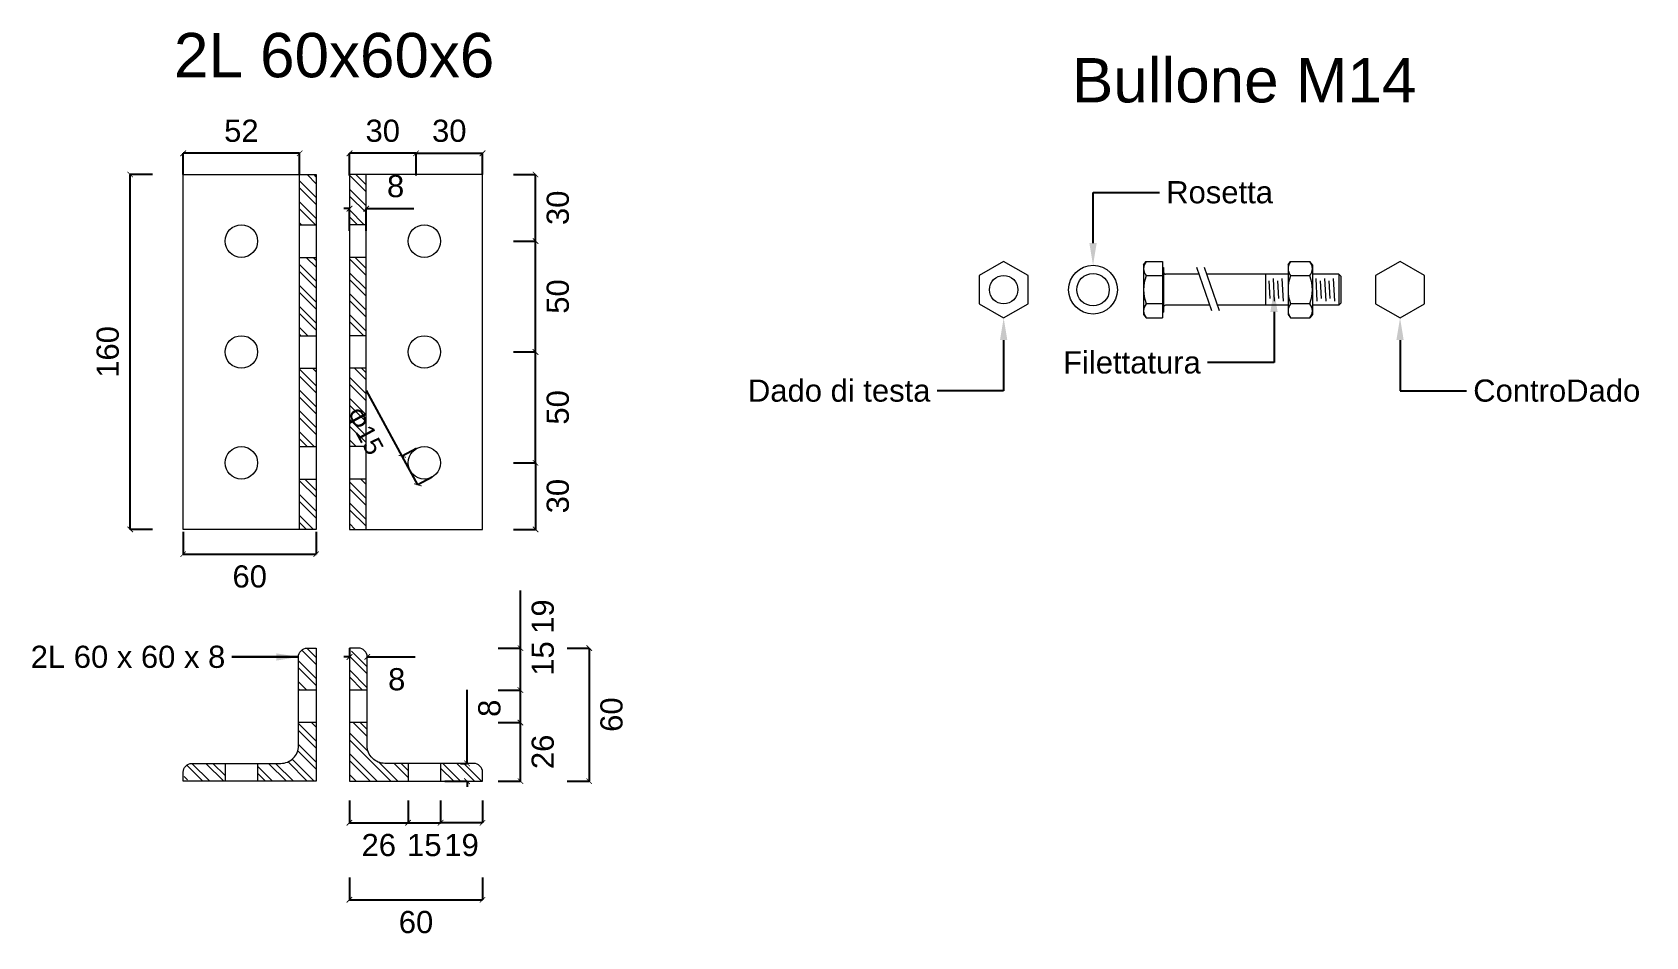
# Model space of a CAD drawing. Header units: millimetres. Extents: x 1415 to 3549, y 2194 to 4677.
# Drawn here: x 1779.697 to 1780.425, y 2310.271 to 2310.679 of the extents above; entities that cross this region are included whole.
import ezdxf
from ezdxf import colors
from ezdxf.entities.mleader import LeaderData, LeaderLine
from ezdxf.math import Vec2, Vec3

# ---------------------------------------------------------------- set-up
doc = ezdxf.new("R2010")
doc.units = ezdxf.units.MM
doc.linetypes.add('DASHDOT', pattern=[1, 0.5, -0.25, 0, -0.25])
doc.linetypes.add('TRATTO-PUNTO', pattern=[1, 0.5, -0.25, 0, -0.25])
doc.layers.get('0').update_dxf_attribs({"plot": 0})
for name, color, linetype, lineweight in [('bulloni', 170, 'Continuous', 15), ('giunti', 7, 'Continuous', 15), ('Layer4', 7, 'Continuous', 15), ('quote', 252, 'Continuous', 5)]:
    doc.layers.add(name, color=color, linetype=linetype, lineweight=lineweight)
doc.layers.add('retini', color=7, linetype='DASHDOT', lineweight=9, true_color=0x636466)
doc.styles.get("Standard").update_dxf_attribs({"font": 'arial.ttf'})
doc.dimstyles.new('quote acciaio', dxfattribs={"dimtxt": 0.01, "dimasz": 0.0025, "dimexe": 0, "dimexo": 0, "dimgap": 0.005, "dimtad": 2, "dimdec": 0, "dimlfac": 1000, "dimzin": 0, "dimdsep": 46, "dimtxsty": 'Standard', "dimblk": 'ARCHTICK', "dimcen": 0, "dimclre": 252, "dimadec": 0, "dimazin": 0, "dimtfac": 1, "dimtdec": 0, "dimtofl": 0, "dimtmove": 0, "dimatfit": 3, "dimfxl": 0.01, "dimfxlon": 1, "dimtolj": 1, "dimtzin": 0, "dimarcsym": 0})
pattern_1 = [(135, (0, 0), (-0.004714634464, -0.004714634464), []), (135, (2e-19, 0.003143), (-0.004714634464, -0.004714634464), [])]

# ---------------------------------------------------------------- blocks, each defined once
blk = doc.blocks.new('_ArchTick')
at = {"color": 0, "linetype": 'ByBlock', "const_width": 0.15}
blk.add_lwpolyline([(-0.5, -0.5), (0.5, 0.5)], dxfattribs=at)
blk = doc.blocks.new('*D444')
at = {"layer": 'Defpoints', "color": 0, "transparency": 16777216}
for p in [(1779.90015, 2310.48469), (1779.88733, 2310.45469), (1779.92404, 2310.45469)]:
    blk.add_point(p, dxfattribs=at)
at = {"layer": 'quote', "color": 252, "lineweight": -2, "transparency": 16777216}
for p, q in [((1779.91404, 2310.48469), (1779.92404, 2310.48469)), ((1779.91404, 2310.45469), (1779.92404, 2310.45469))]:
    blk.add_line(p, q, dxfattribs=at)
at = {"layer": 'quote', "color": 0, "linetype": 'Continuous', "lineweight": -2, "transparency": 16777216}
blk.add_line((1779.92404, 2310.48469), (1779.92404, 2310.45469), dxfattribs=at)
at = {"layer": 'quote', "color": 0, "lineweight": -2, "transparency": 16777216, "xscale": 0.0025, "yscale": 0.0025, "zscale": 0.0025}
for p, rotation in [((1779.92404, 2310.48469), 90), ((1779.92404, 2310.45469), 270)]:
    blk.add_blockref('_ArchTick', p, dxfattribs=dict(at, rotation=rotation))
at = {"layer": 'quote', "color": 0, "transparency": 16777216, "insert": (1779.93414, 2310.46969), "char_height": 0.01, "attachment_point": 5, "rotation": 90}
blk.add_mtext('\\A1;30', dxfattribs=at)
blk = doc.blocks.new('*D445')
at = {"layer": 'Defpoints', "color": 0, "transparency": 16777216}
for p in [(1779.90015, 2310.53469), (1779.92404, 2310.53469), (1779.90015, 2310.48469)]:
    blk.add_point(p, dxfattribs=at)
at = {"layer": 'quote', "color": 252, "lineweight": -2, "transparency": 16777216}
for p, q in [((1779.91404, 2310.53469), (1779.92404, 2310.53469)), ((1779.91404, 2310.48469), (1779.92404, 2310.48469))]:
    blk.add_line(p, q, dxfattribs=at)
at = {"layer": 'quote', "color": 0, "linetype": 'Continuous', "lineweight": -2, "transparency": 16777216}
blk.add_line((1779.92404, 2310.48469), (1779.92404, 2310.53469), dxfattribs=at)
at = {"layer": 'quote', "color": 0, "lineweight": -2, "transparency": 16777216, "xscale": 0.0025, "yscale": 0.0025, "zscale": 0.0025}
for p, rotation in [((1779.92404, 2310.53469), 90), ((1779.92404, 2310.48469), 270)]:
    blk.add_blockref('_ArchTick', p, dxfattribs=dict(at, rotation=rotation))
at = {"layer": 'quote', "color": 0, "transparency": 16777216, "insert": (1779.93414, 2310.50969), "char_height": 0.01, "attachment_point": 5, "rotation": 90}
blk.add_mtext('\\A1;50', dxfattribs=at)
blk = doc.blocks.new('*D446')
at = {"layer": 'Defpoints', "color": 0, "transparency": 16777216}
for p in [(1779.90015, 2310.58469), (1779.92404, 2310.58469), (1779.90015, 2310.53469)]:
    blk.add_point(p, dxfattribs=at)
at = {"layer": 'quote', "color": 252, "lineweight": -2, "transparency": 16777216}
for p, q in [((1779.91404, 2310.58469), (1779.92404, 2310.58469)), ((1779.91404, 2310.53469), (1779.92404, 2310.53469))]:
    blk.add_line(p, q, dxfattribs=at)
at = {"layer": 'quote', "color": 0, "linetype": 'Continuous', "lineweight": -2, "transparency": 16777216}
blk.add_line((1779.92404, 2310.53469), (1779.92404, 2310.58469), dxfattribs=at)
at = {"layer": 'quote', "color": 0, "lineweight": -2, "transparency": 16777216, "xscale": 0.0025, "yscale": 0.0025, "zscale": 0.0025}
for p, rotation in [((1779.92404, 2310.58469), 90), ((1779.92404, 2310.53469), 270)]:
    blk.add_blockref('_ArchTick', p, dxfattribs=dict(at, rotation=rotation))
at = {"layer": 'quote', "color": 0, "transparency": 16777216, "insert": (1779.93414, 2310.55969), "char_height": 0.01, "attachment_point": 5, "rotation": 90}
blk.add_mtext('\\A1;50', dxfattribs=at)
blk = doc.blocks.new('*D447')
at = {"layer": 'Defpoints', "color": 0, "transparency": 16777216}
for p in [(1779.90015, 2310.61469), (1779.92404, 2310.61469), (1779.90015, 2310.58469)]:
    blk.add_point(p, dxfattribs=at)
at = {"layer": 'quote', "color": 252, "lineweight": -2, "transparency": 16777216}
for p, q in [((1779.91404, 2310.61469), (1779.92404, 2310.61469)), ((1779.91404, 2310.58469), (1779.92404, 2310.58469))]:
    blk.add_line(p, q, dxfattribs=at)
at = {"layer": 'quote', "color": 0, "linetype": 'Continuous', "lineweight": -2, "transparency": 16777216}
blk.add_line((1779.92404, 2310.58469), (1779.92404, 2310.61469), dxfattribs=at)
at = {"layer": 'quote', "color": 0, "lineweight": -2, "transparency": 16777216, "xscale": 0.0025, "yscale": 0.0025, "zscale": 0.0025}
for p, rotation in [((1779.92404, 2310.61469), 90), ((1779.92404, 2310.58469), 270)]:
    blk.add_blockref('_ArchTick', p, dxfattribs=dict(at, rotation=rotation))
at = {"layer": 'quote', "color": 0, "transparency": 16777216, "insert": (1779.93414, 2310.59969), "char_height": 0.01, "attachment_point": 5, "rotation": 90}
blk.add_mtext('\\A1;30', dxfattribs=at)
blk = doc.blocks.new('*D448')
at = {"layer": 'Defpoints', "color": 0, "transparency": 16777216}
for p in [(1779.84015, 2310.62426), (1779.84015, 2310.58469), (1779.87015, 2310.58469)]:
    blk.add_point(p, dxfattribs=at)
at = {"layer": 'quote', "color": 252, "lineweight": -2, "transparency": 16777216}
for p, q in [((1779.84015, 2310.61426), (1779.84015, 2310.62426)), ((1779.87015, 2310.61426), (1779.87015, 2310.62426))]:
    blk.add_line(p, q, dxfattribs=at)
at = {"layer": 'quote', "color": 0, "linetype": 'Continuous', "lineweight": -2, "transparency": 16777216}
blk.add_line((1779.87015, 2310.62426), (1779.84015, 2310.62426), dxfattribs=at)
at = {"layer": 'quote', "color": 0, "lineweight": -2, "transparency": 16777216, "xscale": 0.0025, "yscale": 0.0025, "zscale": 0.0025, "rotation": 180}
blk.add_blockref('_ArchTick', (1779.84015, 2310.62426), dxfattribs=at)
at = {"layer": 'quote', "color": 0, "lineweight": -2, "transparency": 16777216, "xscale": 0.0025, "yscale": 0.0025, "zscale": 0.0025}
blk.add_blockref('_ArchTick', (1779.87015, 2310.62426), dxfattribs=at)
at = {"layer": 'quote', "color": 0, "transparency": 16777216, "insert": (1779.85515, 2310.63437), "char_height": 0.01, "attachment_point": 5}
blk.add_mtext('\\A1;30', dxfattribs=at)
blk = doc.blocks.new('*D449')
at = {"layer": 'Defpoints', "color": 0, "transparency": 16777216}
for p in [(1779.90015, 2310.62426), (1779.87015, 2310.61469), (1779.90015, 2310.61469)]:
    blk.add_point(p, dxfattribs=at)
at = {"layer": 'quote', "color": 252, "lineweight": -2, "transparency": 16777216}
for p, q in [((1779.87015, 2310.61469), (1779.87015, 2310.62426)), ((1779.90015, 2310.61469), (1779.90015, 2310.62426))]:
    blk.add_line(p, q, dxfattribs=at)
at = {"layer": 'quote', "color": 0, "linetype": 'Continuous', "lineweight": -2, "transparency": 16777216}
blk.add_line((1779.87015, 2310.62426), (1779.90015, 2310.62426), dxfattribs=at)
at = {"layer": 'quote', "color": 0, "lineweight": -2, "transparency": 16777216, "xscale": 0.0025, "yscale": 0.0025, "zscale": 0.0025, "rotation": 180}
blk.add_blockref('_ArchTick', (1779.87015, 2310.62426), dxfattribs=at)
at = {"layer": 'quote', "color": 0, "lineweight": -2, "transparency": 16777216, "xscale": 0.0025, "yscale": 0.0025, "zscale": 0.0025}
blk.add_blockref('_ArchTick', (1779.90015, 2310.62426), dxfattribs=at)
at = {"layer": 'quote', "color": 0, "transparency": 16777216, "insert": (1779.88515, 2310.63437), "char_height": 0.01, "attachment_point": 5}
blk.add_mtext('\\A1;30', dxfattribs=at)
blk = doc.blocks.new('*D453')
at = {"layer": 'Defpoints', "color": 0, "transparency": 16777216}
for p in [(1779.8704, 2310.49113), (1779.86397, 2310.48764), (1779.87741, 2310.47825)]:
    blk.add_point(p, dxfattribs=at)
at = {"layer": 'quote', "color": 0, "linetype": 'Continuous', "lineweight": -2, "transparency": 16777216}
for p, q in [((1779.86397, 2310.48764), (1779.84783, 2310.51732)), ((1779.87098, 2310.47476), (1779.86397, 2310.48764))]:
    blk.add_line(p, q, dxfattribs=at)
at = {"layer": 'quote', "color": 252, "lineweight": -2, "transparency": 16777216}
for p, q in [((1779.8704, 2310.49113), (1779.86397, 2310.48764)), ((1779.87741, 2310.47825), (1779.87098, 2310.47476))]:
    blk.add_line(p, q, dxfattribs=at)
at = {"layer": 'quote', "color": 0, "lineweight": -2, "transparency": 16777216, "xscale": 0.0025, "yscale": 0.0025, "zscale": 0.0025}
for p, rotation in [((1779.86397, 2310.48764), 118.551505204819), ((1779.87098, 2310.47476), 298.551505204819)]:
    blk.add_blockref('_ArchTick', p, dxfattribs=dict(at, rotation=rotation))
at = {"layer": 'quote', "color": 0, "transparency": 16777216, "insert": (1779.84701, 2310.49906), "char_height": 0.01, "attachment_point": 5, "rotation": 298.55151}
blk.add_mtext('\\A1;{\\H0.83333x;Φ15}', dxfattribs=at)
blk = doc.blocks.new('*D450')
at = {"layer": 'Defpoints', "color": 0, "transparency": 16777216}
for p in [(1779.74127, 2310.61469), (1779.76515, 2310.61469), (1779.76515, 2310.45469)]:
    blk.add_point(p, dxfattribs=at)
at = {"layer": 'quote', "color": 252, "lineweight": -2, "transparency": 16777216}
for p, q in [((1779.75127, 2310.61469), (1779.74127, 2310.61469)), ((1779.75127, 2310.45469), (1779.74127, 2310.45469))]:
    blk.add_line(p, q, dxfattribs=at)
at = {"layer": 'quote', "color": 0, "linetype": 'Continuous', "lineweight": -2, "transparency": 16777216}
blk.add_line((1779.74127, 2310.45469), (1779.74127, 2310.61469), dxfattribs=at)
at = {"layer": 'quote', "color": 0, "lineweight": -2, "transparency": 16777216, "xscale": 0.0025, "yscale": 0.0025, "zscale": 0.0025}
for p, rotation in [((1779.74127, 2310.61469), 90), ((1779.74127, 2310.45469), 270)]:
    blk.add_blockref('_ArchTick', p, dxfattribs=dict(at, rotation=rotation))
at = {"layer": 'quote', "color": 0, "transparency": 16777216, "insert": (1779.73116, 2310.53469), "char_height": 0.01, "attachment_point": 5, "rotation": 90}
blk.add_mtext('\\A1;160', dxfattribs=at)
blk = doc.blocks.new('*D451')
at = {"layer": 'Defpoints', "color": 0, "transparency": 16777216}
for p in [(1779.84765, 2310.59932), (1779.84015, 2310.58469), (1779.84765, 2310.58469)]:
    blk.add_point(p, dxfattribs=at)
at = {"layer": 'quote', "color": 0, "linetype": 'Continuous', "lineweight": -2, "transparency": 16777216}
for p, q in [((1779.84015, 2310.59932), (1779.83765, 2310.59932)), ((1779.84765, 2310.59932), (1779.86924, 2310.59932))]:
    blk.add_line(p, q, dxfattribs=at)
at = {"layer": 'quote', "color": 252, "lineweight": -2, "transparency": 16777216}
for p, q in [((1779.84015, 2310.58932), (1779.84015, 2310.59932)), ((1779.84765, 2310.58932), (1779.84765, 2310.59932))]:
    blk.add_line(p, q, dxfattribs=at)
at = {"layer": 'quote', "color": 0, "lineweight": -2, "transparency": 16777216, "xscale": 0.0025, "yscale": 0.0025, "zscale": 0.0025}
blk.add_blockref('_ArchTick', (1779.84015, 2310.59932), dxfattribs=at)
at = {"layer": 'quote', "color": 0, "lineweight": -2, "transparency": 16777216, "xscale": 0.0025, "yscale": 0.0025, "zscale": 0.0025, "rotation": 180}
blk.add_blockref('_ArchTick', (1779.84765, 2310.59932), dxfattribs=at)
at = {"layer": 'quote', "color": 0, "transparency": 16777216, "insert": (1779.86095, 2310.60942), "char_height": 0.01, "attachment_point": 5}
blk.add_mtext('\\A1;8', dxfattribs=at)
blk = doc.blocks.new('*D452')
at = {"layer": 'Defpoints', "color": 0, "transparency": 16777216}
for p in [(1779.76515, 2310.62426), (1779.76515, 2310.61469), (1779.81765, 2310.61469)]:
    blk.add_point(p, dxfattribs=at)
at = {"layer": 'quote', "color": 252, "lineweight": -2, "transparency": 16777216}
for p, q in [((1779.76515, 2310.61469), (1779.76515, 2310.62426)), ((1779.81765, 2310.61469), (1779.81765, 2310.62426))]:
    blk.add_line(p, q, dxfattribs=at)
at = {"layer": 'quote', "color": 0, "linetype": 'Continuous', "lineweight": -2, "transparency": 16777216}
blk.add_line((1779.81765, 2310.62426), (1779.76515, 2310.62426), dxfattribs=at)
at = {"layer": 'quote', "color": 0, "lineweight": -2, "transparency": 16777216, "xscale": 0.0025, "yscale": 0.0025, "zscale": 0.0025, "rotation": 180}
blk.add_blockref('_ArchTick', (1779.76515, 2310.62426), dxfattribs=at)
at = {"layer": 'quote', "color": 0, "lineweight": -2, "transparency": 16777216, "xscale": 0.0025, "yscale": 0.0025, "zscale": 0.0025}
blk.add_blockref('_ArchTick', (1779.81765, 2310.62426), dxfattribs=at)
at = {"layer": 'quote', "color": 0, "transparency": 16777216, "insert": (1779.7914, 2310.63437), "char_height": 0.01, "attachment_point": 5}
blk.add_mtext('\\A1;52', dxfattribs=at)
blk = doc.blocks.new('*D458')
at = {"layer": 'Defpoints', "color": 0, "transparency": 16777216}
for p in [(1779.76515, 2310.45469), (1779.82515, 2310.45469), (1779.82515, 2310.44351)]:
    blk.add_point(p, dxfattribs=at)
at = {"layer": 'quote', "color": 252, "lineweight": -2, "transparency": 16777216}
for p, q in [((1779.76515, 2310.45351), (1779.76515, 2310.44351)), ((1779.82515, 2310.45351), (1779.82515, 2310.44351))]:
    blk.add_line(p, q, dxfattribs=at)
at = {"layer": 'quote', "color": 0, "linetype": 'Continuous', "lineweight": -2, "transparency": 16777216}
blk.add_line((1779.76515, 2310.44351), (1779.82515, 2310.44351), dxfattribs=at)
at = {"layer": 'quote', "color": 0, "lineweight": -2, "transparency": 16777216, "xscale": 0.0025, "yscale": 0.0025, "zscale": 0.0025, "rotation": 180}
blk.add_blockref('_ArchTick', (1779.76515, 2310.44351), dxfattribs=at)
at = {"layer": 'quote', "color": 0, "lineweight": -2, "transparency": 16777216, "xscale": 0.0025, "yscale": 0.0025, "zscale": 0.0025}
blk.add_blockref('_ArchTick', (1779.82515, 2310.44351), dxfattribs=at)
at = {"layer": 'quote', "color": 0, "transparency": 16777216, "insert": (1779.79515, 2310.4334), "char_height": 0.01, "attachment_point": 5}
blk.add_mtext('\\A1;60', dxfattribs=at)
blk = doc.blocks.new('*D459')
at = {"layer": 'Defpoints', "color": 0, "transparency": 16777216}
for p in [(1779.89017, 2310.34915), (1779.89317, 2310.34915), (1779.87015, 2310.34115)]:
    blk.add_point(p, dxfattribs=at)
at = {"layer": 'quote', "color": 0, "linetype": 'Continuous', "lineweight": -2, "transparency": 16777216}
for p, q in [((1779.89317, 2310.34915), (1779.89317, 2310.38232)), ((1779.89317, 2310.34115), (1779.89317, 2310.33865))]:
    blk.add_line(p, q, dxfattribs=at)
at = {"layer": 'quote', "color": 252, "lineweight": -2, "transparency": 16777216}
for p, q in [((1779.89017, 2310.34915), (1779.89317, 2310.34915)), ((1779.88317, 2310.34115), (1779.89317, 2310.34115))]:
    blk.add_line(p, q, dxfattribs=at)
at = {"layer": 'quote', "color": 0, "lineweight": -2, "transparency": 16777216, "xscale": 0.0025, "yscale": 0.0025, "zscale": 0.0025}
for p, rotation in [((1779.89317, 2310.34915), 270), ((1779.89317, 2310.34115), 90)]:
    blk.add_blockref('_ArchTick', p, dxfattribs=dict(at, rotation=rotation))
at = {"layer": 'quote', "color": 0, "transparency": 16777216, "insert": (1779.90327, 2310.37402), "char_height": 0.01, "attachment_point": 5, "rotation": 90}
blk.add_mtext('\\A1;8', dxfattribs=at)
blk = doc.blocks.new('*D460')
at = {"layer": 'Defpoints', "color": 0, "transparency": 16777216}
for p in [(1779.84015, 2310.40115), (1779.84015, 2310.34115), (1779.94824, 2310.34115)]:
    blk.add_point(p, dxfattribs=at)
at = {"layer": 'quote', "color": 252, "lineweight": -2, "transparency": 16777216}
for p, q in [((1779.93824, 2310.40115), (1779.94824, 2310.40115)), ((1779.93824, 2310.34115), (1779.94824, 2310.34115))]:
    blk.add_line(p, q, dxfattribs=at)
at = {"layer": 'quote', "color": 0, "linetype": 'Continuous', "lineweight": -2, "transparency": 16777216}
blk.add_line((1779.94824, 2310.40115), (1779.94824, 2310.34115), dxfattribs=at)
at = {"layer": 'quote', "color": 0, "lineweight": -2, "transparency": 16777216, "xscale": 0.0025, "yscale": 0.0025, "zscale": 0.0025}
for p, rotation in [((1779.94824, 2310.40115), 90), ((1779.94824, 2310.34115), 270)]:
    blk.add_blockref('_ArchTick', p, dxfattribs=dict(at, rotation=rotation))
at = {"layer": 'quote', "color": 0, "transparency": 16777216, "insert": (1779.95835, 2310.37115), "char_height": 0.01, "attachment_point": 5, "rotation": 90}
blk.add_mtext('\\A1;60', dxfattribs=at)
blk = doc.blocks.new('*D454')
at = {"layer": 'Defpoints', "color": 0, "transparency": 16777216}
for p in [(1779.84015, 2310.34115), (1779.90015, 2310.34115), (1779.90015, 2310.28766)]:
    blk.add_point(p, dxfattribs=at)
at = {"layer": 'quote', "color": 252, "lineweight": -2, "transparency": 16777216}
for p, q in [((1779.84015, 2310.29766), (1779.84015, 2310.28766)), ((1779.90015, 2310.29766), (1779.90015, 2310.28766))]:
    blk.add_line(p, q, dxfattribs=at)
at = {"layer": 'quote', "color": 0, "linetype": 'Continuous', "lineweight": -2, "transparency": 16777216}
blk.add_line((1779.84015, 2310.28766), (1779.90015, 2310.28766), dxfattribs=at)
at = {"layer": 'quote', "color": 0, "lineweight": -2, "transparency": 16777216, "xscale": 0.0025, "yscale": 0.0025, "zscale": 0.0025, "rotation": 180}
blk.add_blockref('_ArchTick', (1779.84015, 2310.28766), dxfattribs=at)
at = {"layer": 'quote', "color": 0, "lineweight": -2, "transparency": 16777216, "xscale": 0.0025, "yscale": 0.0025, "zscale": 0.0025}
blk.add_blockref('_ArchTick', (1779.90015, 2310.28766), dxfattribs=at)
at = {"layer": 'quote', "color": 0, "transparency": 16777216, "insert": (1779.87015, 2310.27755), "char_height": 0.01, "attachment_point": 5}
blk.add_mtext('\\A1;60', dxfattribs=at)
blk = doc.blocks.new('*D461')
at = {"layer": 'Defpoints', "color": 0, "transparency": 16777216}
for p in [(1779.84015, 2310.40115), (1779.84815, 2310.39715), (1779.84815, 2310.39715)]:
    blk.add_point(p, dxfattribs=at)
at = {"layer": 'quote', "color": 252, "lineweight": -2, "transparency": 16777216}
blk.add_line((1779.84015, 2310.40115), (1779.84015, 2310.39715), dxfattribs=at)
at = {"layer": 'quote', "color": 0, "linetype": 'Continuous', "lineweight": -2, "transparency": 16777216}
for p, q in [((1779.84015, 2310.39715), (1779.83765, 2310.39715)), ((1779.84815, 2310.39715), (1779.86974, 2310.39715))]:
    blk.add_line(p, q, dxfattribs=at)
at = {"layer": 'quote', "color": 0, "lineweight": -2, "transparency": 16777216, "xscale": 0.0025, "yscale": 0.0025, "zscale": 0.0025}
blk.add_blockref('_ArchTick', (1779.84015, 2310.39715), dxfattribs=at)
at = {"layer": 'quote', "color": 0, "lineweight": -2, "transparency": 16777216, "xscale": 0.0025, "yscale": 0.0025, "zscale": 0.0025, "rotation": 180}
blk.add_blockref('_ArchTick', (1779.84815, 2310.39715), dxfattribs=at)
at = {"layer": 'quote', "color": 0, "transparency": 16777216, "insert": (1779.86145, 2310.38704), "char_height": 0.01, "attachment_point": 5}
blk.add_mtext('\\A1;8', dxfattribs=at)
blk = doc.blocks.new('*D455')
at = {"layer": 'Defpoints', "color": 0, "transparency": 16777216}
for p in [(1779.84015, 2310.34115), (1779.86657, 2310.33426), (1779.86657, 2310.32238)]:
    blk.add_point(p, dxfattribs=at)
at = {"layer": 'quote', "color": 252, "lineweight": -2, "transparency": 16777216}
for p, q in [((1779.84015, 2310.33238), (1779.84015, 2310.32238)), ((1779.86657, 2310.33238), (1779.86657, 2310.32238))]:
    blk.add_line(p, q, dxfattribs=at)
at = {"layer": 'quote', "color": 0, "linetype": 'Continuous', "lineweight": -2, "transparency": 16777216}
blk.add_line((1779.84015, 2310.32238), (1779.86657, 2310.32238), dxfattribs=at)
at = {"layer": 'quote', "color": 0, "lineweight": -2, "transparency": 16777216, "xscale": 0.0025, "yscale": 0.0025, "zscale": 0.0025, "rotation": 180}
blk.add_blockref('_ArchTick', (1779.84015, 2310.32238), dxfattribs=at)
at = {"layer": 'quote', "color": 0, "lineweight": -2, "transparency": 16777216, "xscale": 0.0025, "yscale": 0.0025, "zscale": 0.0025}
blk.add_blockref('_ArchTick', (1779.86657, 2310.32238), dxfattribs=at)
at = {"layer": 'quote', "color": 0, "transparency": 16777216, "insert": (1779.85336, 2310.31228), "char_height": 0.01, "attachment_point": 5}
blk.add_mtext('\\A1;26', dxfattribs=at)
blk = doc.blocks.new('*D456')
at = {"layer": 'Defpoints', "color": 0, "transparency": 16777216}
for p in [(1779.90015, 2310.34115), (1779.88123, 2310.33426), (1779.88123, 2310.32238)]:
    blk.add_point(p, dxfattribs=at)
at = {"layer": 'quote', "color": 252, "lineweight": -2, "transparency": 16777216}
for p, q in [((1779.88123, 2310.33238), (1779.88123, 2310.32238)), ((1779.90015, 2310.33238), (1779.90015, 2310.32238))]:
    blk.add_line(p, q, dxfattribs=at)
at = {"layer": 'quote', "color": 0, "linetype": 'Continuous', "lineweight": -2, "transparency": 16777216}
blk.add_line((1779.90015, 2310.32238), (1779.88123, 2310.32238), dxfattribs=at)
at = {"layer": 'quote', "color": 0, "lineweight": -2, "transparency": 16777216, "xscale": 0.0025, "yscale": 0.0025, "zscale": 0.0025, "rotation": 180}
blk.add_blockref('_ArchTick', (1779.88123, 2310.32238), dxfattribs=at)
at = {"layer": 'quote', "color": 0, "lineweight": -2, "transparency": 16777216, "xscale": 0.0025, "yscale": 0.0025, "zscale": 0.0025}
blk.add_blockref('_ArchTick', (1779.90015, 2310.32238), dxfattribs=at)
at = {"layer": 'quote', "color": 0, "transparency": 16777216, "insert": (1779.89069, 2310.31228), "char_height": 0.01, "attachment_point": 5}
blk.add_mtext('\\A1;19', dxfattribs=at)
blk = doc.blocks.new('*D457')
at = {"layer": 'Defpoints', "color": 0, "transparency": 16777216}
for p in [(1779.86657, 2310.34115), (1779.88123, 2310.34115), (1779.88123, 2310.32238)]:
    blk.add_point(p, dxfattribs=at)
at = {"layer": 'quote', "color": 252, "lineweight": -2, "transparency": 16777216}
for p, q in [((1779.86657, 2310.33238), (1779.86657, 2310.32238)), ((1779.88123, 2310.33238), (1779.88123, 2310.32238))]:
    blk.add_line(p, q, dxfattribs=at)
at = {"layer": 'quote', "color": 0, "linetype": 'Continuous', "lineweight": -2, "transparency": 16777216}
blk.add_line((1779.86657, 2310.32238), (1779.88123, 2310.32238), dxfattribs=at)
at = {"layer": 'quote', "color": 0, "lineweight": -2, "transparency": 16777216, "xscale": 0.0025, "yscale": 0.0025, "zscale": 0.0025, "rotation": 180}
blk.add_blockref('_ArchTick', (1779.86657, 2310.32238), dxfattribs=at)
at = {"layer": 'quote', "color": 0, "lineweight": -2, "transparency": 16777216, "xscale": 0.0025, "yscale": 0.0025, "zscale": 0.0025}
blk.add_blockref('_ArchTick', (1779.88123, 2310.32238), dxfattribs=at)
at = {"layer": 'quote', "color": 0, "transparency": 16777216, "insert": (1779.8739, 2310.31228), "char_height": 0.01, "attachment_point": 5}
blk.add_mtext('\\A1;15', dxfattribs=at)
blk = doc.blocks.new('*D462')
at = {"layer": 'Defpoints', "color": 0, "transparency": 16777216}
for p in [(1779.84015, 2310.36756), (1779.91725, 2310.36756), (1779.84015, 2310.34115)]:
    blk.add_point(p, dxfattribs=at)
at = {"layer": 'quote', "color": 252, "lineweight": -2, "transparency": 16777216}
for p, q in [((1779.90725, 2310.36756), (1779.91725, 2310.36756)), ((1779.90725, 2310.34115), (1779.91725, 2310.34115))]:
    blk.add_line(p, q, dxfattribs=at)
at = {"layer": 'quote', "color": 0, "linetype": 'Continuous', "lineweight": -2, "transparency": 16777216}
blk.add_line((1779.91725, 2310.34115), (1779.91725, 2310.36756), dxfattribs=at)
at = {"layer": 'quote', "color": 0, "lineweight": -2, "transparency": 16777216, "xscale": 0.0025, "yscale": 0.0025, "zscale": 0.0025}
for p, rotation in [((1779.91725, 2310.36756), 90), ((1779.91725, 2310.34115), 270)]:
    blk.add_blockref('_ArchTick', p, dxfattribs=dict(at, rotation=rotation))
at = {"layer": 'quote', "color": 0, "transparency": 16777216, "insert": (1779.92735, 2310.35435), "char_height": 0.01, "attachment_point": 5, "rotation": 90}
blk.add_mtext('\\A1;26', dxfattribs=at)
blk = doc.blocks.new('*D463')
at = {"layer": 'Defpoints', "color": 0, "transparency": 16777216}
for p in [(1779.84815, 2310.38223), (1779.91725, 2310.38223), (1779.84815, 2310.36756)]:
    blk.add_point(p, dxfattribs=at)
at = {"layer": 'quote', "color": 0, "linetype": 'Continuous', "lineweight": -2, "transparency": 16777216}
for p, q in [((1779.91725, 2310.38223), (1779.91725, 2310.40819)), ((1779.91725, 2310.36756), (1779.91725, 2310.38223))]:
    blk.add_line(p, q, dxfattribs=at)
at = {"layer": 'quote', "color": 252, "lineweight": -2, "transparency": 16777216}
for p, q in [((1779.90725, 2310.38223), (1779.91725, 2310.38223)), ((1779.90725, 2310.36756), (1779.91725, 2310.36756))]:
    blk.add_line(p, q, dxfattribs=at)
at = {"layer": 'quote', "color": 0, "lineweight": -2, "transparency": 16777216, "xscale": 0.0025, "yscale": 0.0025, "zscale": 0.0025}
for p, rotation in [((1779.91725, 2310.38223), 90), ((1779.91725, 2310.36756), 270)]:
    blk.add_blockref('_ArchTick', p, dxfattribs=dict(at, rotation=rotation))
at = {"layer": 'quote', "color": 0, "transparency": 16777216, "insert": (1779.92735, 2310.39646), "char_height": 0.01, "attachment_point": 5, "rotation": 90}
blk.add_mtext('\\A1;15', dxfattribs=at)
blk = doc.blocks.new('*D464')
at = {"layer": 'Defpoints', "color": 0, "transparency": 16777216}
for p in [(1779.84015, 2310.40115), (1779.91725, 2310.40115), (1779.84015, 2310.38223)]:
    blk.add_point(p, dxfattribs=at)
at = {"layer": 'quote', "color": 0, "linetype": 'Continuous', "lineweight": -2, "transparency": 16777216}
for p, q in [((1779.91725, 2310.40115), (1779.91725, 2310.42705)), ((1779.91725, 2310.38223), (1779.91725, 2310.40115))]:
    blk.add_line(p, q, dxfattribs=at)
at = {"layer": 'quote', "color": 252, "lineweight": -2, "transparency": 16777216}
for p, q in [((1779.90725, 2310.40115), (1779.91725, 2310.40115)), ((1779.90725, 2310.38223), (1779.91725, 2310.38223))]:
    blk.add_line(p, q, dxfattribs=at)
at = {"layer": 'quote', "color": 0, "lineweight": -2, "transparency": 16777216, "xscale": 0.0025, "yscale": 0.0025, "zscale": 0.0025}
for p, rotation in [((1779.91725, 2310.40115), 90), ((1779.91725, 2310.38223), 270)]:
    blk.add_blockref('_ArchTick', p, dxfattribs=dict(at, rotation=rotation))
at = {"layer": 'quote', "color": 0, "transparency": 16777216, "insert": (1779.92735, 2310.41535), "char_height": 0.01, "attachment_point": 5, "rotation": 90}
blk.add_mtext('\\A1;19', dxfattribs=at)

msp = doc.modelspace()

# ---------------------------------------------------------------- hatches: boundary and pattern name
at = {"layer": 'retini'}
h = msp.add_hatch(dxfattribs=at)
h.set_pattern_fill('ANSI32', color=256, scale=0.0007, angle=90)
h.set_pattern_definition(pattern_1)
h.paths.add_polyline_path([(1779.82515, 2310.61469), (1779.81765, 2310.61469), (1779.81765, 2310.59203), (1779.82515, 2310.59203)])
h.paths.add_polyline_path([(1779.81765, 2310.54203), (1779.82515, 2310.54203), (1779.82515, 2310.57736), (1779.81765, 2310.57736)])
h.paths.add_polyline_path([(1779.81765, 2310.45469), (1779.82515, 2310.45469), (1779.82515, 2310.47736), (1779.81765, 2310.47736)])
h.paths.add_polyline_path([(1779.82515, 2310.52736), (1779.81765, 2310.52736), (1779.81765, 2310.49203), (1779.82515, 2310.49203)])
h = msp.add_hatch(dxfattribs=at)
h.set_pattern_fill('ANSI32', color=256, scale=0.0007, angle=90)
h.set_pattern_definition(pattern_1)
h.paths.add_polyline_path([(1779.84765, 2310.61469), (1779.84015, 2310.61469), (1779.84015, 2310.59203), (1779.84765, 2310.59203)])
h = msp.add_hatch(dxfattribs=at)
h.set_pattern_fill('ANSI32', color=256, scale=0.0007, angle=90)
h.set_pattern_definition(pattern_1)
h.paths.add_polyline_path([(1779.84015, 2310.45469), (1779.84765, 2310.45469), (1779.84765, 2310.47736), (1779.84015, 2310.47736)])
h.paths.add_polyline_path([(1779.84765, 2310.52736), (1779.84015, 2310.52736), (1779.84015, 2310.49203), (1779.84765, 2310.49203)])
h.paths.add_polyline_path([(1779.84765, 2310.57736), (1779.84015, 2310.57736), (1779.84015, 2310.54203), (1779.84765, 2310.54203)])
h = msp.add_hatch(dxfattribs=at)
h.set_pattern_fill('ANSI32', color=256, scale=0.0007, angle=90)
h.set_pattern_definition(pattern_1)
h.paths.add_polyline_path([(1779.82515, 2310.36756), (1779.81715, 2310.36756), (1779.81715, 2310.35715, -0.414214), (1779.80915, 2310.34915), (1779.79873, 2310.34915), (1779.79873, 2310.34115), (1779.82515, 2310.34115)])
h.paths.add_polyline_path([(1779.78407, 2310.34115), (1779.78407, 2310.34915), (1779.76915, 2310.34915, 1), (1779.76915, 2310.34115)])
h.paths.add_polyline_path([(1779.82515, 2310.38223), (1779.82515, 2310.39715, 1), (1779.81715, 2310.39715), (1779.81715, 2310.38223)])
h.paths.add_polyline_path([(1779.84815, 2310.38223), (1779.84815, 2310.39715, 1), (1779.84015, 2310.39715), (1779.84015, 2310.38223)], flags=17)
h.paths.add_polyline_path([(1779.86657, 2310.34915), (1779.85615, 2310.34915, -0.414214), (1779.84815, 2310.35715), (1779.84815, 2310.36756), (1779.84015, 2310.36756), (1779.84015, 2310.34115), (1779.86657, 2310.34115)], flags=17)
h.paths.add_polyline_path([(1779.89211, 2310.33366), (1779.90488, 2310.33366), (1779.90488, 2310.35427), (1779.89211, 2310.35427)], flags=9)
h = msp.add_hatch(dxfattribs=at)
h.set_pattern_fill('ANSI32', color=256, scale=0.0007, angle=90)
h.set_pattern_definition(pattern_1)
h.paths.add_polyline_path([(1779.88123, 2310.34915), (1779.88123, 2310.34115), (1779.90015, 2310.34115), (1779.90015, 2310.34515, 0.414214), (1779.89615, 2310.34915)])
h.paths.add_polyline_path([(1779.91365, 2310.36766), (1779.91365, 2310.38043), (1779.89304, 2310.38043), (1779.89304, 2310.36766)], flags=9)

# ---------------------------------------------------------------- linework, layer by layer
at = {"layer": 'bulloni'}
for p, q in [((1780.19826, 2310.57395), (1780.19942, 2310.57547)), ((1780.19826, 2310.57395), (1780.19826, 2310.55158)), ((1780.19942, 2310.57547), (1780.20681, 2310.57547)), ((1780.19942, 2310.56912), (1780.20681, 2310.56912)), ((1780.20681, 2310.57547), (1780.20681, 2310.55006)), ((1780.20681, 2310.57285), (1780.20726, 2310.57285)), ((1780.20726, 2310.57285), (1780.20726, 2310.55268)), ((1780.22315, 2310.56977), (1780.20818, 2310.56977)), ((1780.26338, 2310.56977), (1780.22669, 2310.56977)), ((1780.25326, 2310.56977), (1780.25326, 2310.55577)), ((1780.26338, 2310.57395), (1780.26453, 2310.57547)), ((1780.26338, 2310.57395), (1780.26338, 2310.55158)), ((1780.26453, 2310.57547), (1780.27323, 2310.57547)), ((1780.26453, 2310.56912), (1780.27323, 2310.56912)), ((1780.27438, 2310.57395), (1780.27323, 2310.57547)), ((1780.27438, 2310.57395), (1780.27438, 2310.55158)), ((1780.28635, 2310.56977), (1780.27438, 2310.56977)), ((1780.28635, 2310.56977), (1780.28726, 2310.56885)), ((1780.28635, 2310.56971), (1780.28635, 2310.55582)), ((1780.28726, 2310.5688), (1780.28726, 2310.55673)), ((1780.25532, 2310.55884), (1780.25488, 2310.56669)), ((1780.25735, 2310.55766), (1780.25677, 2310.56787)), ((1780.25924, 2310.55884), (1780.2588, 2310.56669)), ((1780.26127, 2310.55766), (1780.2607, 2310.56787)), ((1780.27658, 2310.55766), (1780.27601, 2310.56787)), ((1780.27848, 2310.55884), (1780.27804, 2310.56669)), ((1780.28051, 2310.55766), (1780.27993, 2310.56787)), ((1780.2824, 2310.55884), (1780.28197, 2310.56669)), ((1780.28443, 2310.55766), (1780.28386, 2310.56787)), ((1780.20681, 2310.55641), (1780.19942, 2310.55641)), ((1780.22797, 2310.55577), (1780.20818, 2310.55577)), ((1780.26338, 2310.55577), (1780.23151, 2310.55577)), ((1780.27323, 2310.55641), (1780.26453, 2310.55641)), ((1780.28635, 2310.55577), (1780.27438, 2310.55577)), ((1780.28726, 2310.55673), (1780.28635, 2310.55582)), ((1780.19826, 2310.55158), (1780.19942, 2310.55006)), ((1780.19942, 2310.55006), (1780.20681, 2310.55006)), ((1780.20681, 2310.55268), (1780.20726, 2310.55268)), ((1780.26338, 2310.55158), (1780.26453, 2310.55006)), ((1780.26453, 2310.55006), (1780.27323, 2310.55006)), ((1780.27438, 2310.55158), (1780.27323, 2310.55006))]:
    msp.add_line(p, q, dxfattribs=at)
at = {"layer": 'bulloni', "linetype": 'TRATTO-PUNTO', "ltscale": 6}
for p, q in [((1780.22206, 2310.57286), (1780.22881, 2310.55341)), ((1780.2256, 2310.57286), (1780.23234, 2310.55341))]:
    msp.add_line(p, q, dxfattribs=at)
at = {"layer": 'bulloni'}
for points in [[(1780.13515, 2310.55006), (1780.14615, 2310.55641), (1780.14615, 2310.56912), (1780.13515, 2310.57547), (1780.12415, 2310.56912), (1780.12415, 2310.55641)], [(1780.3139, 2310.55006), (1780.3249, 2310.55641), (1780.3249, 2310.56912), (1780.3139, 2310.57547), (1780.3029, 2310.56912), (1780.3029, 2310.55641)]]:
    msp.add_lwpolyline(points, close=True, dxfattribs=at)
for centre, radius in [((1780.13515, 2310.56277), 0.00642), ((1780.17545, 2310.56277), 0.011), ((1780.17545, 2310.56277), 0.00733)]:
    msp.add_circle(centre, radius, dxfattribs=at)
for centre, radius, start, end in [((1780.20322, 2310.57229), 0.00495, 140.12945, 219.87055), ((1780.21635, 2310.56277), 0.01809, 159.44272, 200.55728), ((1780.20818, 2310.57068), 0.000917, 180, 270), ((1780.26834, 2310.57229), 0.00495, 140.12945, 219.87055), ((1780.28147, 2310.56277), 0.01809, 159.44272, 200.55728), ((1780.26943, 2310.57229), 0.00495, 320.12945, 39.87055), ((1780.2563, 2310.56277), 0.01809, 339.44272, 20.55728), ((1780.20322, 2310.55324), 0.00495, 140.12945, 219.87055), ((1780.20818, 2310.55485), 0.000917, 90, 180), ((1780.26834, 2310.55324), 0.00495, 140.12945, 219.87055), ((1780.26943, 2310.55324), 0.00495, 320.12945, 39.87055)]:
    msp.add_arc(centre, radius, start, end, dxfattribs=at)
at = {"layer": 'giunti'}
for points in [[(1779.82515, 2310.45469), (1779.76515, 2310.45469), (1779.76515, 2310.61469), (1779.82515, 2310.61469), (1779.82515, 2310.45469)], [(1779.81765, 2310.45469), (1779.81765, 2310.61469)], [(1779.84015, 2310.45469), (1779.90015, 2310.45469), (1779.90015, 2310.61469), (1779.84015, 2310.61469), (1779.84015, 2310.45469)], [(1779.84765, 2310.45469), (1779.84765, 2310.61469)], [(1779.81765, 2310.59203), (1779.82515, 2310.59203)], [(1779.84765, 2310.59203), (1779.84015, 2310.59203)], [(1779.81765, 2310.57736), (1779.82515, 2310.57736)], [(1779.84765, 2310.57736), (1779.84015, 2310.57736)], [(1779.81765, 2310.54203), (1779.82515, 2310.54203)], [(1779.84765, 2310.54203), (1779.84015, 2310.54203)], [(1779.81765, 2310.52736), (1779.82515, 2310.52736)], [(1779.84765, 2310.52736), (1779.84015, 2310.52736)], [(1779.81765, 2310.49203), (1779.82515, 2310.49203)], [(1779.84765, 2310.49203), (1779.84015, 2310.49203)], [(1779.81765, 2310.47736), (1779.82515, 2310.47736)], [(1779.84765, 2310.47736), (1779.84015, 2310.47736)], [(1779.82515, 2310.38223), (1779.81715, 2310.38223)], [(1779.84815, 2310.38223), (1779.84015, 2310.38223)], [(1779.82515, 2310.36756), (1779.81715, 2310.36756)], [(1779.84815, 2310.36756), (1779.84015, 2310.36756)], [(1779.78407, 2310.34915), (1779.78407, 2310.34115)], [(1779.79873, 2310.34915), (1779.79873, 2310.34115)], [(1779.86657, 2310.34915), (1779.86657, 2310.34115)], [(1779.88123, 2310.34915), (1779.88123, 2310.34115)]]:
    msp.add_lwpolyline(points, dxfattribs=at)
for points in [[(1779.80915, 2310.34915, 0.414214), (1779.81715, 2310.35715), (1779.81715, 2310.39715, -0.414214), (1779.82115, 2310.40115), (1779.82515, 2310.40115), (1779.82515, 2310.34115), (1779.76515, 2310.34115), (1779.76515, 2310.34515, -0.414214), (1779.76915, 2310.34915)], [(1779.85615, 2310.34915, -0.414214), (1779.84815, 2310.35715), (1779.84815, 2310.39715, 0.414214), (1779.84415, 2310.40115), (1779.84015, 2310.40115), (1779.84015, 2310.34115), (1779.90015, 2310.34115), (1779.90015, 2310.34515, 0.414214), (1779.89615, 2310.34915)]]:
    msp.add_lwpolyline(points, format="xyb", close=True, dxfattribs=at)
for centre in [(1779.7914, 2310.58469), (1779.8739, 2310.58469), (1779.7914, 2310.53469), (1779.8739, 2310.53469), (1779.7914, 2310.48469), (1779.8739, 2310.48469)]:
    msp.add_circle(centre, 0.00733, dxfattribs=at)

# ---------------------------------------------------------------- texts
at = {"layer": 'Layer4', "char_height": 0.02, "attachment_point": 1}
for s, insert in [('2L 60x60x6', (1779.76101, 2310.67855)), ('Bullone M14', (1780.16595, 2310.66723))]:
    msp.add_mtext_dynamic_manual_height_columns(s, width=40.6484226, gutter_width=12.5, heights=[0], dxfattribs=dict(at, insert=insert))

# ---------------------------------------------------------------- dimensions: what is measured, and where the dimension line sits
at = {"layer": 'quote'}
for base, p1, p2, angle, picture, middle in [((1779.765150594, 2310.624260672), (1779.817650593, 2310.614692057), (1779.765150594, 2310.614692057), 180, '*D452', (1779.791400593, 2310.634366402)), ((1779.74127, 2310.61469), (1779.76515, 2310.45469), (1779.76515, 2310.61469), 90, '*D450', (1779.73116, 2310.53469)), ((1779.8476505935, 2310.5993172044), (1779.8401505935, 2310.5846920572), (1779.8476505935, 2310.5846920572), 180, '*D451', (1779.8609452729, 2310.6094229343)), ((1779.92404, 2310.61469), (1779.90015, 2310.58469), (1779.90015, 2310.61469), 90, '*D447', (1779.93414, 2310.59969)), ((1779.92404, 2310.58469), (1779.90015, 2310.53469), (1779.90015, 2310.58469), 90, '*D446', (1779.93414, 2310.55969)), ((1779.92404, 2310.53469), (1779.90015, 2310.48469), (1779.90015, 2310.53469), 90, '*D445', (1779.93414, 2310.50969)), ((1779.92404, 2310.45469), (1779.90015, 2310.48469), (1779.88733, 2310.45469), 90, '*D444', (1779.93414, 2310.46969)), ((1779.91725, 2310.40115), (1779.84015, 2310.38223), (1779.84015, 2310.40115), 90, '*D464', (1779.92735, 2310.41535)), ((1779.94824, 2310.34115), (1779.84015, 2310.40115), (1779.84015, 2310.34115), 90, '*D460', (1779.95835, 2310.37115)), ((1779.91725, 2310.38223), (1779.84815, 2310.36756), (1779.84815, 2310.38223), 90, '*D463', (1779.92735, 2310.39646)), ((1779.91725, 2310.36756), (1779.84015, 2310.34115), (1779.84015, 2310.36756), 90, '*D462', (1779.92735, 2310.35435))]:
    dim = msp.add_linear_dim(base=base, p1=p1, p2=p2, angle=angle, dimstyle='quote acciaio', dxfattribs=at)
    dim.commit()
    dim.dimension.update_dxf_attribs({"geometry": picture, "text_midpoint": middle})
for base, p1, p2, picture, middle in [((1779.84015, 2310.62426), (1779.87015, 2310.58469), (1779.84015, 2310.58469), '*D448', (1779.85515, 2310.63437)), ((1779.90015, 2310.62426), (1779.87015, 2310.61469), (1779.90015, 2310.61469), '*D449', (1779.88515, 2310.63437)), ((1779.82515, 2310.44351), (1779.76515, 2310.45469), (1779.82515, 2310.45469), '*D458', (1779.79515, 2310.4334)), ((1779.84815, 2310.39715), (1779.84015, 2310.40115), (1779.84815, 2310.39715), '*D461', (1779.86145, 2310.38704)), ((1779.90015, 2310.28766), (1779.84015, 2310.34115), (1779.90015, 2310.34115), '*D454', (1779.87015, 2310.27755)), ((1779.86657, 2310.32238), (1779.84015, 2310.34115), (1779.86657, 2310.33426), '*D455', (1779.85336, 2310.31228))]:
    dim = msp.add_linear_dim(base=base, p1=p1, p2=p2, dimstyle='quote acciaio', dxfattribs=at)
    dim.commit()
    dim.dimension.update_dxf_attribs({"geometry": picture, "text_midpoint": middle})
dim = msp.add_linear_dim(base=(1779.86397, 2310.48764), p1=(1779.87741, 2310.47825), p2=(1779.8704, 2310.49113), angle=118.55151, text='{\\H0.83333x;Φ15}', dimstyle='quote acciaio', dxfattribs=at)
dim.commit()
dim.dimension.update_dxf_attribs({"geometry": '*D453', "text_midpoint": (1779.8553, 2310.50358), "dimtype": 160})
dim = msp.add_linear_dim(base=(1779.89317, 2310.34915), p1=(1779.87015, 2310.34115), p2=(1779.89017, 2310.34915), angle=90, dimstyle='quote acciaio', dxfattribs=at)
dim.commit()
dim.dimension.update_dxf_attribs({"geometry": '*D459', "text_midpoint": (1779.89317, 2310.37402), "dimtype": 160})
for p1, p2, picture, middle in [((1779.86657, 2310.34115), (1779.88123, 2310.34115), '*D457', (1779.8739, 2310.32238)), ((1779.90015, 2310.34115), (1779.88123, 2310.33426), '*D456', (1779.89069, 2310.32238))]:
    dim = msp.add_linear_dim(base=(1779.88123, 2310.32238), p1=p1, p2=p2, dimstyle='quote acciaio', dxfattribs=at)
    dim.commit()
    dim.dimension.update_dxf_attribs({"geometry": picture, "text_midpoint": middle, "dimtype": 160})

# ---------------------------------------------------------------- leaders
ml = msp.add_multileader_mtext('Standard', dxfattribs=at)
ml.set_content('Rosetta', color=256)
ml.set_leader_properties()
ml.build(insert=Vec2(0, 0))
ml.multileader.update_dxf_attribs({"dogleg_length": 0.03, "arrow_head_size": 0.01})
ctx = ml.context
ctx.base_point, ctx.char_height, ctx.arrow_head_size, ctx.landing_gap_size, ctx.plane_origin = Vec3(1780.20545, 2310.60664), 0.01, 0.01, 0.003, Vec3(1780.17545, 2310.57377)
notes = []
notes.append((ctx, [(0, (1, 1, 0), (1780.17545, 2310.60664), (1, 0), 0.03, [(0, [(1780.17545, 2310.57377), (1780.17545, 2310.60664)], 0, [])])]))
ctx.mtext.insert, ctx.mtext.flow_direction = Vec3(1780.20845, 2310.61172), 5
ml = msp.add_multileader_mtext('Standard', dxfattribs=at)
ml.set_content('Filettatura', color=256)
ml.set_leader_properties()
ml.build(insert=Vec2(0, 0))
ml.multileader.update_dxf_attribs({"dogleg_length": 0.03, "arrow_head_size": 0.01})
ctx = ml.context
ctx.base_point, ctx.char_height, ctx.arrow_head_size, ctx.landing_gap_size, ctx.plane_origin = Vec3(1780.16069, 2310.52989), 0.01, 0.01, 0.003, Vec3(1780.25706, 2310.56277)
ctx.text_align_type = 2
notes.append((ctx, [(0, (1, 1, 0), (1780.25706, 2310.52989), (-1, 0), 0.03, [(0, [(1780.25706, 2310.56277), (1780.25706, 2310.52989)], 0, [])])]))
ctx.mtext.insert, ctx.mtext.alignment, ctx.mtext.flow_direction = Vec3(1780.22406, 2310.53497), 3, 5
ml = msp.add_multileader_mtext('Standard', dxfattribs=at)
ml.set_content('Dado di testa', color=256)
ml.set_leader_properties()
ml.build(insert=Vec2(0, 0))
ml.multileader.update_dxf_attribs({"dogleg_length": 0.03, "arrow_head_size": 0.01})
ctx = ml.context
ctx.base_point, ctx.char_height, ctx.arrow_head_size, ctx.landing_gap_size, ctx.plane_origin = Vec3(1780.0185, 2310.51719), 0.01, 0.01, 0.003, Vec3(1780.13515, 2310.55006)
ctx.text_align_type = 2
notes.append((ctx, [(0, (1, 1, 0), (1780.13515, 2310.51719), (-1, 0), 0.03, [(0, [(1780.13515, 2310.55006), (1780.13515, 2310.51719)], 0, [])])]))
ctx.mtext.insert, ctx.mtext.alignment, ctx.mtext.flow_direction = Vec3(1780.10215, 2310.52227), 3, 5
ml = msp.add_multileader_mtext('Standard', dxfattribs=at)
ml.set_content('ControDado', color=256)
ml.set_leader_properties()
ml.build(insert=Vec2(0, 0))
ml.multileader.update_dxf_attribs({"dogleg_length": 0.03, "arrow_head_size": 0.01})
ctx = ml.context
ctx.base_point, ctx.char_height, ctx.arrow_head_size, ctx.landing_gap_size, ctx.plane_origin = Vec3(1780.3439, 2310.51719), 0.01, 0.01, 0.003, Vec3(1780.3139, 2310.55006)
notes.append((ctx, [(0, (1, 1, 0), (1780.3139, 2310.51719), (1, 0), 0.03, [(0, [(1780.3139, 2310.55006), (1780.3139, 2310.51719)], 0, [])])]))
ctx.mtext.insert, ctx.mtext.rotation, ctx.mtext.flow_direction = Vec3(1780.3469, 2310.52227), 6.283185, 5
ml = msp.add_multileader_mtext('Standard', dxfattribs=at)
ml.set_content('2L 60 x 60 x 8', color=256)
ml.set_leader_properties()
ml.build(insert=Vec2(0, 0))
ml.multileader.update_dxf_attribs({"dogleg_length": 0.03, "arrow_head_size": 0.01})
ctx = ml.context
ctx.base_point, ctx.char_height, ctx.arrow_head_size, ctx.landing_gap_size, ctx.plane_origin = Vec3(1779.69441, 2310.39715), 0.01, 0.01, 0.003, Vec3(1779.81715, 2310.35797)
ctx.text_align_type = 2
notes.append((ctx, [(0, (1, 1, 0), (1779.81715, 2310.39715), (-1, 0), 0.03, [(0, [(1779.81715, 2310.39715), (1779.78715, 2310.39715)], 0, [])])]))
ctx.mtext.insert, ctx.mtext.alignment, ctx.mtext.flow_direction = Vec3(1779.78415, 2310.40223), 3, 5
for ctx, leaders in notes:
    for number, flags, end, landing, length, lines in leaders:
        leader = LeaderData()
        leader.index, (leader.has_last_leader_line, leader.has_dogleg_vector, leader.attachment_direction) = number, flags
        leader.last_leader_point, leader.dogleg_vector, leader.dogleg_length = Vec3(end), Vec3(landing), length
        for number, points, colour, breaks in lines:
            line = LeaderLine()
            line.index, line.vertices, line.color, line.breaks = number, Vec3.list(points), colors.encode_raw_color(colour), breaks
            leader.lines.append(line)
        ctx.leaders.append(leader)

doc.saveas('drawing.dxf')
